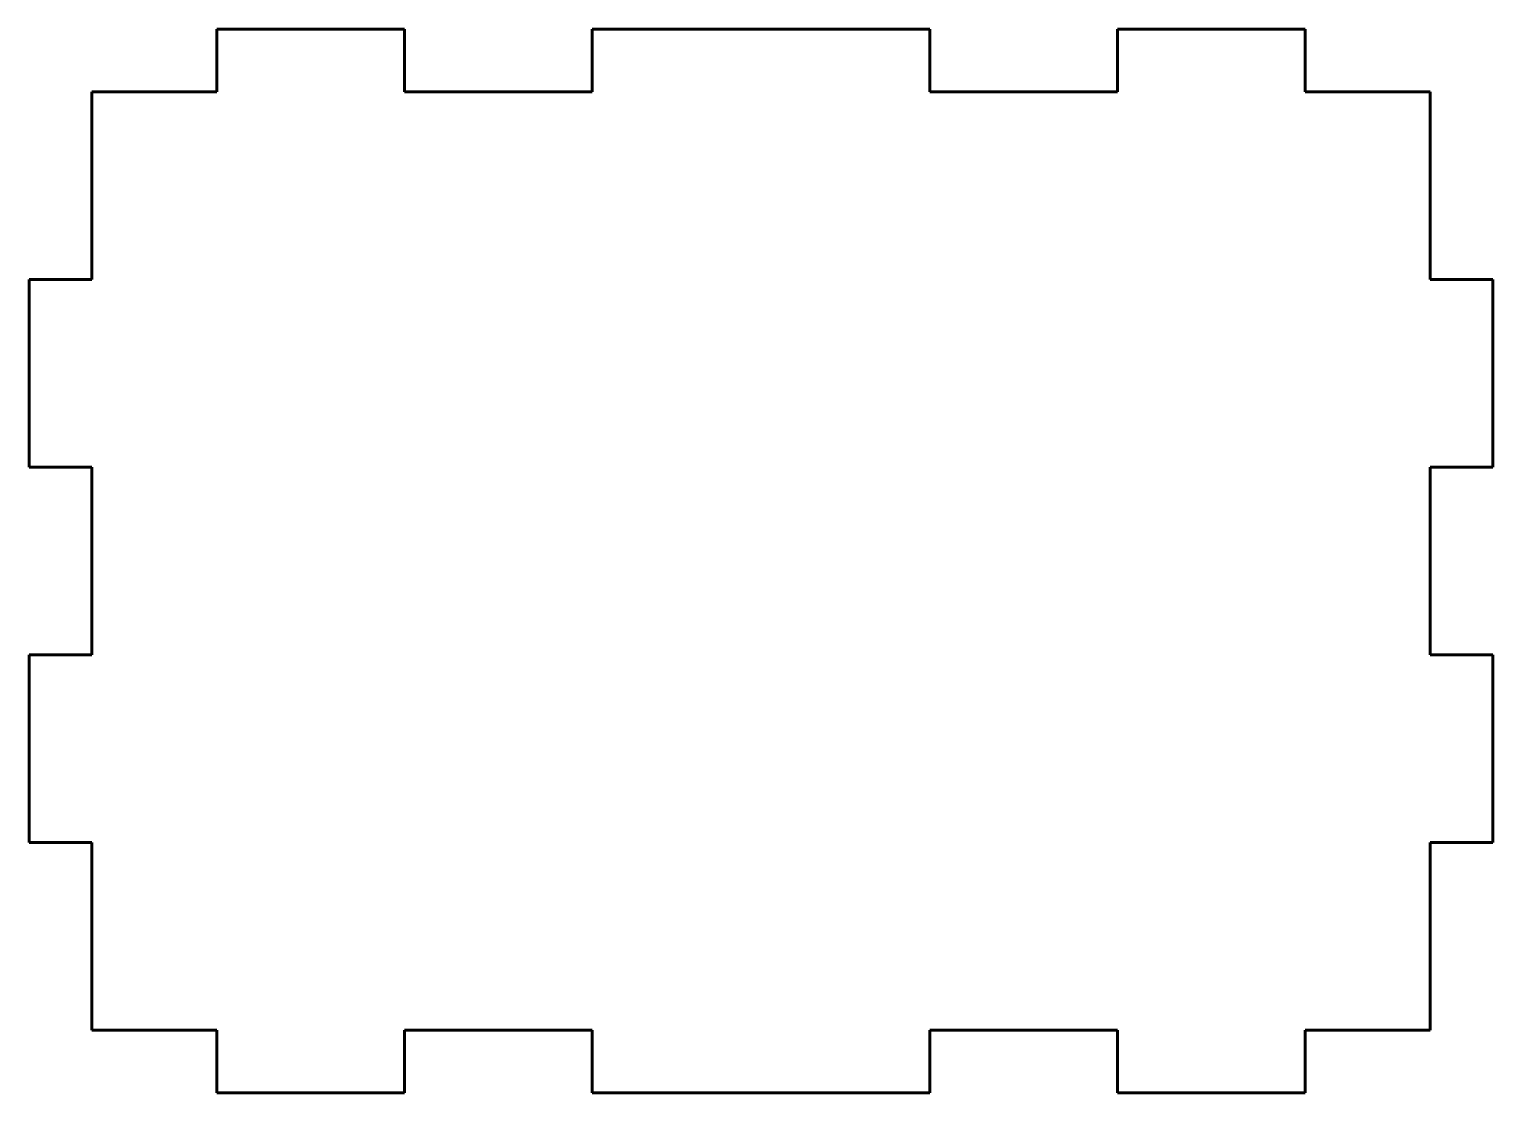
# Model space of a CAD drawing. Header units: millimetres. Extents: x 0 to 117, y -1 to 84.
import ezdxf

# ---------------------------------------------------------------- set-up
doc = ezdxf.new("R2010")
doc.units = ezdxf.units.MM
doc.linetypes.add('K5LT_BASIC', pattern=[0])

msp = doc.modelspace()

# ---------------------------------------------------------------- linework, layer by layer
at = {"color": 5, "linetype": 'K5LT_BASIC', "lineweight": 60, "true_color": 0x0000ff}
for p, q in [((15.29, 84.5), (15.29, 79.5)), ((15.29, 84.5), (30.29, 84.5)), ((30.29, 84.5), (30.29, 79.5)), ((45.29, 84.5), (45.29, 79.5)), ((45.29, 84.5), (72.29, 84.5)), ((72.29, 84.5), (72.29, 79.5)), ((87.29, 84.5), (87.29, 79.5)), ((87.29, 84.5), (102.29, 84.5)), ((102.29, 84.5), (102.29, 79.5)), ((5.29, 79.5), (15.29, 79.5)), ((5.29, 64.5), (5.29, 79.5)), ((30.29, 79.5), (45.29, 79.5)), ((72.29, 79.5), (87.29, 79.5)), ((102.29, 79.5), (112.29, 79.5)), ((112.29, 79.5), (112.29, 64.5)), ((5.29, 64.5), (0.29, 64.5)), ((0.29, 49.5), (0.29, 64.5)), ((112.29, 64.5), (117.29, 64.5)), ((117.29, 64.5), (117.29, 49.5)), ((5.29, 49.5), (0.29, 49.5)), ((5.29, 34.5), (5.29, 49.5)), ((112.29, 49.5), (117.29, 49.5)), ((112.29, 49.5), (112.29, 34.5)), ((0.29, 19.5), (0.29, 34.5)), ((5.29, 34.5), (0.29, 34.5)), ((112.29, 34.5), (117.29, 34.5)), ((117.29, 34.5), (117.29, 19.5)), ((5.29, 19.5), (0.29, 19.5)), ((5.29, 4.5), (5.29, 19.5)), ((112.29, 19.5), (117.29, 19.5)), ((112.29, 19.5), (112.29, 4.5)), ((15.29, 4.5), (5.29, 4.5)), ((15.29, 4.5), (15.29, -0.5)), ((30.29, 4.5), (30.29, -0.5)), ((45.29, 4.5), (30.29, 4.5)), ((45.29, 4.5), (45.29, -0.5)), ((72.29, 4.5), (72.29, -0.5)), ((87.29, 4.5), (72.29, 4.5)), ((87.29, 4.5), (87.29, -0.5)), ((112.29, 4.5), (102.29, 4.5)), ((102.29, 4.5), (102.29, -0.5)), ((30.29, -0.5), (15.29, -0.5)), ((72.29, -0.5), (45.29, -0.5)), ((102.29, -0.5), (87.29, -0.5))]:
    msp.add_line(p, q, dxfattribs=at)

doc.saveas('drawing.dxf')
